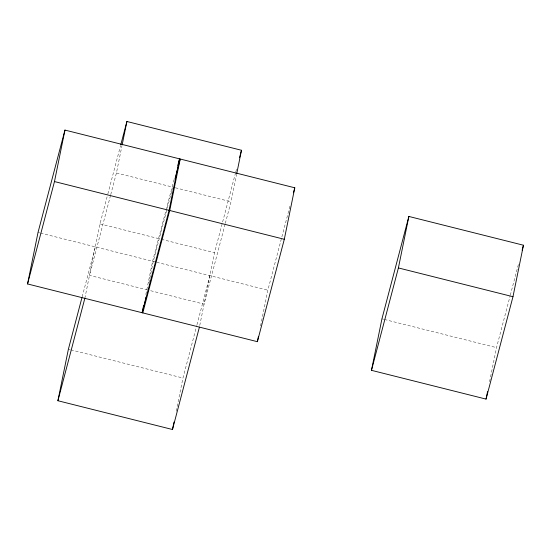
<?xml version="1.0" encoding="UTF-8"?>
<svg xmlns="http://www.w3.org/2000/svg" width="551" height="551" viewBox="0 0 551 551"><rect width="100%" height="100%" fill="white"/><g stroke="black" fill="none" stroke-linecap="round" stroke-linejoin="round"><path stroke-width="0.41" stroke-dasharray="2.75 2.07" d="M84.84 298.339L99.979 223.885L107.638 194.744M110.737 194.62L116.433 172.973L122.012 145.574M145.843 294.461L152.599 261.243L174.281 178.834M148.88 283L153.274 261.415L172.539 188.153M176.203 411.239L182.96 378.027L196.755 325.579M199.751 325.455L214.553 252.661L235.573 172.745M225.318 223.396L231.014 201.749L236.586 174.35M260.582 325.896L267.848 290.191L289.964 206.108M489.591 381.664L496.52 347.619L510.095 296.004M107.858 193.918L120.559 145.629M82.175 296.803L95.316 246.855M110.524 195.453L89.503 275.369L147.62 289.964M235.794 171.912L236.889 167.745M196.969 324.746L209.89 275.631M225.097 224.229L204.077 304.145L148.453 290.17M510.309 295.171L518.636 263.536M116.433 172.973L174.55 187.574M175.383 187.781L231.014 201.749M99.979 223.885L160.582 239.106M161.415 239.313L214.553 252.661M38.026 232.467L39.686 232.887M40.512 233.094L155.926 262.076M156.753 262.29L267.848 290.191M381.939 318.843L383.599 319.256M384.433 319.47L496.52 347.619M68.379 349.251L70.039 349.665M70.872 349.871L182.96 378.027"/><path stroke-width="0.83" d="M174.949 178.999L180.205 159.019L294.785 187.795L284.309 239.279L257.372 341.675L27.55 283.951L38.026 232.467L64.956 130.077L179.536 158.853L169.061 210.337L142.13 312.727L143.646 305.254M27.55 283.951L54.48 181.561L64.956 130.077M199.414 327.115L172.484 429.511L57.903 400.735L68.379 349.251L81.954 297.636M122.177 144.741L126.909 121.489L241.483 150.265L236.758 173.517M146.008 297.12L142.799 312.899L169.729 210.503L180.205 159.019M172.484 429.511L174.006 422.038M257.372 341.675L258.391 336.689M371.464 370.327L381.939 318.843L408.87 216.447L523.45 245.223L512.974 296.707L486.044 399.103L371.464 370.327L398.401 267.938L408.87 216.447M486.044 399.103L487.566 391.63M120.779 144.796L126.909 121.489M57.903 400.735L84.84 298.339M177.78 165.514L179.536 158.853M239.513 157.758L241.483 150.265M293.469 192.788L294.785 187.795M522.134 250.216L523.45 245.223M54.48 181.561L169.061 210.337M169.729 210.503L284.309 239.279M398.401 267.938L512.974 296.707"/></g></svg>
